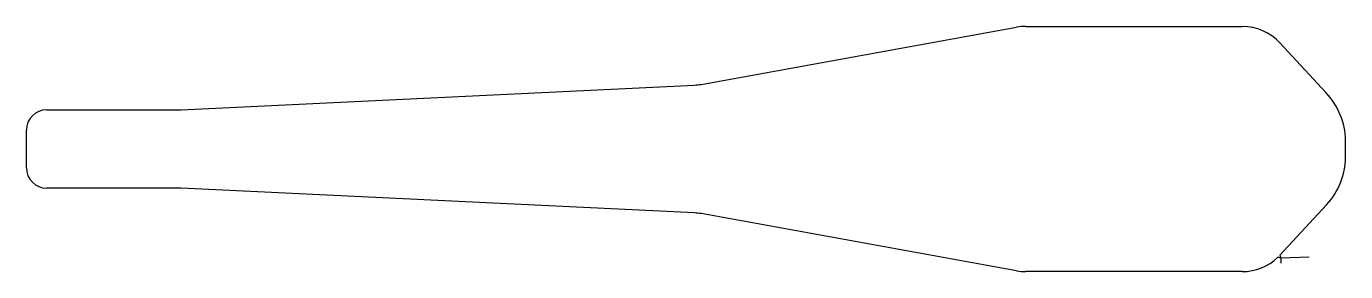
# Model space of a CAD drawing. Header units: metres. Extents: x 7 to 1305, y 474 to 715.
import ezdxf

# ---------------------------------------------------------------- set-up
doc = ezdxf.new("R2010")
doc.units = ezdxf.units.M

msp = doc.modelspace()

# ---------------------------------------------------------------- linework, layer by layer
at = {"layer": 'TOOL_0'}
for p, q in [((670.755, 658.251), (981.115, 714.396)), ((990.103, 715.202), (1203.063, 715.202)), ((1240.116, 699.014), (1285.346, 650.17)), ((159.292, 633.259), (664.319, 657.517)), ((27.118, 633.202), (156.918, 633.202)), ((7.118, 576.202), (7.118, 613.202)), ((156.918, 556.202), (27.118, 556.202)), ((664.319, 531.887), (159.293, 556.145)), ((1285.976, 539.915), (1240.116, 490.391)), ((981.115, 475.008), (670.756, 531.153)), ((1240.911, 487.495), (1238.007, 488.255)), ((1240.116, 490.391), (1240.911, 487.496)), ((1268.893, 488.493), (1240.911, 487.495)), ((1240.911, 487.496), (1241.089, 482.499)), ((1203.062, 474.201), (990.103, 474.201))]:
    msp.add_line(p, q, dxfattribs=at)
for centre, radius, start, end in [((990.69, 658.169), 57.036, 90.589684, 99.664297), ((1202.923, 664.382), 50.82, 42.957921, 89.842161), ((661.944, 706.96), 49.5, 272.750095, 280.253392), ((1234.314, 601.814), 70.303, 0.97558, 43.457696), ((27.118, 613.202), 20, 90, 180), ((156.918, 682.702), 49.5, 270, 272.748939), ((767.668, 594.702), 537.003, 359.113433, 0.886567), ((1234.615, 587.476), 70, 317.199884, 359.113522), ((27.118, 576.202), 20, 180, 270), ((156.918, 506.702), 49.5, 87.249905, 90), ((661.944, 482.444), 49.5, 79.745469, 87.249905), ((1202.923, 525.021), 50.82, 270.156712, 313.658958), ((990.69, 531.234), 57.036, 260.335535, 269.410316)]:
    msp.add_arc(centre, radius, start, end, dxfattribs=at)

doc.saveas('drawing.dxf')
